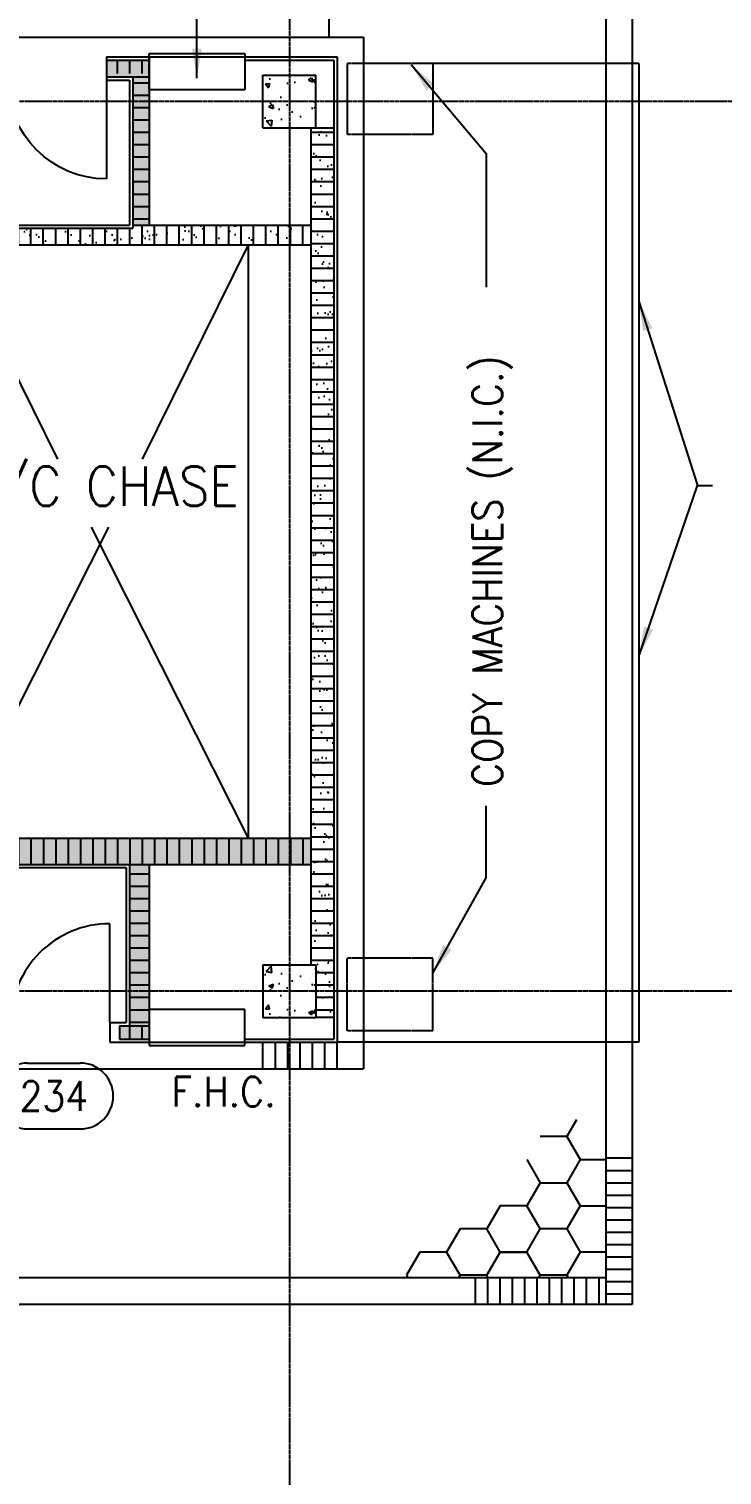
# Model space of a CAD drawing. Header units: inches. Extents: x 388 to 4053, y 352 to 2882.
# Drawn here: x 2748.1 to 2958.3, y 900.5 to 1339.3 of the extents above; entities that cross this region are included whole.
import ezdxf
from ezdxf.enums import TextEntityAlignment as Align

# ---------------------------------------------------------------- set-up
doc = ezdxf.new("R2010")
doc.units = ezdxf.units.IN
doc.header["$LTSCALE"] = 0.5
doc.header["$MEASUREMENT"] = 0
for name, pattern in [('CENTER', [3.25, 2.5, -0.25, 0.25, -0.25]), ('HIDDEN', [0.375, 0.25, -0.125]), ('HIDDEN2', [0.1875, 0.125, -0.0625])]:
    doc.linetypes.add(name, pattern=pattern)
for name, color, linetype in [('A-ANNO-TEXT', 7, 'Continuous'), ('A-COLS', 2, 'Continuous'), ('A-COLS-PATT', 8, 'Continuous'), ('A-DOOR', 3, 'Continuous'), ('A-DOOR-IDEN', 7, 'Continuous'), ('A-EQPM', 3, 'Continuous'), ('A-FLOR-IDEN', 7, 'Continuous'), ('A-FLOR-LEVL', 2, 'Continuous'), ('A-FLOR-OVHD', 2, 'Continuous'), ('A-FLOR-PATT', 8, 'Continuous'), ('A-GRID', 8, 'CENTER'), ('A-WALL', 2, 'Continuous'), ('A-WALL-PATT', 8, 'Continuous'), ('F-PROT-EQPM', 1, 'Continuous')]:
    doc.layers.add(name, color=color, linetype=linetype)
doc.styles.add('ROMANS', font='romans.shx', dxfattribs={"width": 0.9})
doc.dimstyles.new('LD96', dxfattribs={"dimscale": 96, "dimtxt": 0.09375, "dimasz": 0.09375, "dimexe": 0.046875, "dimexo": 0.046875, "dimgap": 0.046875, "dimtad": 0, "dimdec": 4, "dimzin": 3, "dimdsep": 46, "dimlunit": 4, "dimtxsty": 'ROMANS', "dimcen": 0.046875, "dimaunit": 1, "dimadec": 0, "dimazin": 0, "dimtfac": 0.7, "dimtdec": 4, "dimtofl": 0, "dimtmove": 2, "dimatfit": 3, "dimfxl": 0, "dimfrac": 1, "dimtolj": 1, "dimtzin": 0, "dimarcsym": 0})
doc.dimstyles.new('LE96A', dxfattribs={"dimscale": 96, "dimtxt": 0.09375, "dimasz": 0.125, "dimexe": 0.046875, "dimexo": 0.046875, "dimgap": 0.046875, "dimtad": 0, "dimdec": 4, "dimzin": 3, "dimdsep": 46, "dimlunit": 4, "dimtxsty": 'ROMANS', "dimcen": 0.046875, "dimaunit": 1, "dimadec": 0, "dimazin": 0, "dimtfac": 0.7, "dimtdec": 4, "dimtofl": 0, "dimtmove": 2, "dimatfit": 3, "dimfxl": 0, "dimfrac": 1, "dimtolj": 1, "dimtzin": 0, "dimarcsym": 0})
pattern_1 = [(90, (11.2027, -0.8225), (-3.75, 2e-16), [])]
pattern_2 = [(0, (11.2027, -0.8225), (0, 3.75), [])]
pattern_3 = [(37.5, (10.3947, 0), (-0.251973, 7.707295), [0, -6.08, 0, -6.8, 0, -6.5]), (7.5, (10.395, 0), (7.079107, 11.288584), [0, -3.28, 0, -5.48, 0, -2.1]), (327.5, (5.4747, 0), (12.456567, 0.022636), [0, -2, 0, -7.2, 0, -9.4]), (317.5, (5.475, 0), (12.024506, 3.510702), [0, -1, 0, -4.72, 0, -5.4])]

# ---------------------------------------------------------------- blocks, each defined once
blk = doc.blocks.new('IDEN3')
for p, q in [((-0.0833, 0.1042), (0.0833, 0.1042)), ((-0.0833, -0.1042), (0.0833, -0.1042))]:
    blk.add_line(p, q)
for centre, start, end in [((-0.0833, 0), 90, 270), ((0.0833, 0), 270, 90)]:
    blk.add_arc(centre, 0.1042, start, end)
at = {"style": 'ROMANS', "width": 0.9}
blk.add_attdef('#', text='', height=0.0938, dxfattribs=at).set_placement((0, 0), align=Align.MIDDLE_CENTER)
blk = doc.blocks.new('DOOR1')
at = {"color": 0, "linetype": 'ByBlock'}
blk.add_line((0, 0), (0, 1), dxfattribs=at)
blk.add_arc((0, 0), 1, 90, 180, dxfattribs=at)
blk = doc.blocks.new('1')
for p, q in [((-8, 8), (8, 8)), ((-8, 8), (-8, -8)), ((8, 8), (8, -8)), ((-8, -8), (8, -8))]:
    blk.add_line(p, q)

msp = doc.modelspace()

# ---------------------------------------------------------------- hatches: boundary and pattern name
at = {"layer": 'A-COLS-PATT'}
h = msp.add_hatch(dxfattribs=at)
h.set_pattern_fill('AR-CONC', color=256, scale=2, style=0)
h.set_pattern_definition([(310, (1860.299, 3695.606), (14.345204, 1.255043), [1.5, -16.5]), (5, (1860.299, 3695.606), (-2.77503, -15.04384), [1.2, -13.2]), (259.5486, (1861.495, 3695.71), (11.57019, -13.78879), [1.2748, -14.02284]), (313.8158, (1860.3, 3691.606), (21.34482, 3.31038), [2.25, -24.75]), (263.3644, (1862.078, 3691.882), (18.69325, -19.48236), [1.9122, -21.03426]), (8.8158, (1860.3, 3691.606), (18.69324, -19.48237), [1.8, -19.8]), (339, (1862.299, 3692.606), (11.93814, 8.05238), [1.5, -16.5]), (34, (1862.299, 3692.606), (4.86631, -14.503), [1.2, -13.2]), (288.5486, (1863.294, 3693.277), (16.80445, -6.45061), [1.2748, -14.02284]), (322.5, (1860.299, 3695.6056), (0.243197, -6.657877), [0, -13.04, 0, -13.4, 0, -13.25]), (352.5, (1860.299, 3695.6056), (5.26139, -7.888234), [0, -7.64, 0, -12.74, 0, -5.05]), (32.5, (1855.839, 3695.6056), (10.676449, 0.451097), [0, -5, 0, -15.6, 0, -20.7]), (42.5, (1853.839, 3695.606), (11.663723, -2.0021), [0, -6.5, 0, -10.36, 0, -14.7])])
h.paths.add_polyline_path([(2819.08318, 1309.27553), (2819.08318, 1325.27553), (2835.08318, 1325.27553), (2835.08318, 1309.27553)])
h = msp.add_hatch(dxfattribs=at)
h.set_pattern_fill('AR-CONC', color=256, scale=2, style=0)
h.set_pattern_definition([(50, (1860.299, -1331.055), (14.345204, -1.255043), [1.5, -16.5]), (355, (1860.299, -1331.055), (-2.77503, 15.04384), [1.2, -13.2]), (100.4514, (1861.495, -1331.159), (11.57019, 13.78879), [1.2748, -14.02284]), (46.1842, (1860.3, -1327.055), (21.34482, -3.31038), [2.25, -24.75]), (96.6356, (1862.078, -1327.33), (18.69325, 19.48236), [1.9122, -21.03426]), (351.1842, (1860.3, -1327.055), (18.69324, 19.48237), [1.8, -19.8]), (21, (1862.299, -1328.055), (11.93814, -8.05238), [1.5, -16.5]), (326, (1862.299, -1328.055), (4.86631, 14.503), [1.2, -13.2]), (71.4514, (1863.294, -1328.726), (16.80445, 6.45061), [1.2748, -14.02284]), (37.5, (1860.299, -1331.0546), (0.243197, 6.657877), [0, -13.04, 0, -13.4, 0, -13.25]), (7.5, (1860.299, -1331.0546), (5.26139, 7.888234), [0, -7.64, 0, -12.74, 0, -5.05]), (327.5, (1855.839, -1331.0546), (10.676449, -0.451097), [0, -5, 0, -15.6, 0, -20.7]), (317.5, (1853.839, -1331.055), (11.663723, 2.0021), [0, -6.5, 0, -10.36, 0, -14.7])])
h.paths.add_polyline_path([(2819.08318, 1055.27553), (2819.08318, 1039.27553), (2835.08318, 1039.27553), (2835.08318, 1055.27553)])
at = {"layer": 'A-FLOR-PATT'}
h = msp.add_hatch(dxfattribs=at)
h.set_pattern_fill('LINE', color=256, scale=30, angle=90, style=0)
h.set_pattern_definition([(90, (6.583, -0.8586), (-3.75, 2e-16), [])])
h.paths.add_polyline_path([(2828.78626, 1031.77553), (2818.98661, 1031.77553), (2818.98661, 1023.77553), (2828.78626, 1023.77553)])
h.paths.add_polyline_path([(2843.28626, 1031.77553), (2828.78626, 1031.77553), (2828.78626, 1023.77553), (2843.28626, 1023.77553)])
at = {"layer": 'A-WALL-PATT'}
h = msp.add_hatch(dxfattribs=at)
h.set_pattern_fill('AR-SAND', color=256, scale=4, style=0)
h.set_pattern_definition(pattern_3)
h.paths.add_polyline_path([(2457.08318, 1324.77553), (2452.08318, 1324.77553), (2452.08318, 1032.77553), (2457.08318, 1032.77553)])
h.paths.add_polyline_path([(2741.58318, 1329.77553), (2452.08318, 1329.77553), (2452.08318, 1324.77553), (2549.08318, 1324.77553), (2549.08318, 1325.27553), (2565.08318, 1325.27553), (2565.08318, 1324.77553), (2699.58318, 1324.77553), (2741.58318, 1324.77553)])
h.paths.add_polyline_path([(2784.58318, 1329.77553), (2771.58318, 1329.77553), (2771.58318, 1324.77553), (2784.58318, 1324.77553)])
h.paths.add_polyline_path([(2784.58318, 1324.77553), (2779.58318, 1324.77553), (2779.58318, 1279.77553), (2784.58318, 1279.77553)])
h = msp.add_hatch(dxfattribs=at)
h.set_pattern_fill('LINE', color=256, scale=30, angle=90, style=0)
h.set_pattern_definition(pattern_1)
h.paths.add_polyline_path([(2771.58318, 1329.77553), (2771.58318, 1325.77553), (2784.58318, 1325.77553), (2784.58318, 1329.77553)])
h = msp.add_hatch(dxfattribs=at)
h.set_pattern_fill('LINE', color=256, scale=30, style=0)
h.set_pattern_definition(pattern_2)
h.paths.add_polyline_path([(2779.58318, 1317.27553), (2784.58318, 1317.27553), (2784.58318, 1324.77553), (2779.58318, 1324.77553)])
h.paths.add_polyline_path([(2779.58318, 1279.77553), (2784.58318, 1279.77553), (2784.58318, 1317.27553), (2779.58318, 1317.27553)])
h = msp.add_hatch(dxfattribs=at)
h.set_pattern_fill('LINE', color=256, scale=30, style=0)
h.set_pattern_definition(pattern_2)
h.paths.add_polyline_path([(2840.58318, 1309.27553), (2833.58318, 1309.27553), (2833.58318, 1279.77553), (2833.58318, 1055.27553), (2835.08318, 1055.27553), (2835.08318, 1047.27553), (2840.58318, 1047.27553)])
h.paths.add_polyline_path([(2840.58318, 1047.27553), (2835.08318, 1047.27553), (2835.08318, 1039.27553), (2840.58318, 1039.27553)])
h = msp.add_hatch(dxfattribs=at)
h.set_pattern_fill('AR-SAND', color=256, scale=4, style=0)
h.set_pattern_definition(pattern_3)
h.paths.add_polyline_path([(2840.58318, 1309.27553), (2833.58318, 1309.27553), (2833.58318, 1279.77553), (2833.58318, 1055.27553), (2835.08318, 1055.27553), (2835.08318, 1039.27553), (2840.58318, 1039.27553)])
h = msp.add_hatch(dxfattribs=at)
h.set_pattern_fill('LINE', color=256, scale=30, angle=90, style=0)
h.set_pattern_definition(pattern_1)
h.paths.add_polyline_path([(2827.08318, 1273.77553), (2827.08318, 1279.77553), (2779.58318, 1279.77553), (2779.58318, 1278.77553), (2704.58318, 1278.77553), (2704.58318, 1273.77553)])
h.paths.add_polyline_path([(2833.58318, 1279.77553), (2827.08318, 1279.77553), (2827.08318, 1273.77553), (2833.58318, 1273.77553)])
h = msp.add_hatch(dxfattribs=at)
h.set_pattern_fill('AR-SAND', color=256, scale=4, style=0)
h.set_pattern_definition(pattern_3)
h.paths.add_polyline_path([(2833.58318, 1279.77553), (2779.58318, 1279.77553), (2779.58318, 1278.77553), (2704.58318, 1278.77553), (2704.58318, 1273.77553), (2833.58318, 1273.77553)])
h.paths.add_polyline_path([(2724.58318, 1273.77553), (2718.58318, 1273.77553), (2718.58318, 1091.77553), (2724.58318, 1091.77553), (2724.58318, 1093.77553)])
h = msp.add_hatch(dxfattribs=at)
h.set_pattern_fill('AR-SAND', color=256, scale=4, style=0)
h.set_pattern_definition(pattern_3)
h.paths.add_polyline_path([(2549.08318, 1054.27553), (2521.08318, 1054.27553), (2521.08318, 1049.27553), (2549.08318, 1049.27553)])
h.paths.add_polyline_path([(2526.08318, 1060.27553), (2521.08318, 1060.27553), (2521.08318, 1054.27553), (2526.08318, 1054.27553)])
h.paths.add_polyline_path([(2739.58318, 1036.77553), (2699.58318, 1036.77553), (2565.08318, 1036.77553), (2565.08318, 1039.27553), (2547.08318, 1039.27553), (2547.08318, 1032.77553), (2739.58318, 1032.77553)])
h.paths.add_polyline_path([(2704.58318, 1112.77553), (2699.58318, 1112.77553), (2699.58318, 1079.77553), (2703.58318, 1079.77553), (2703.58318, 1085.77553), (2704.58318, 1085.77553)])
h.paths.add_polyline_path([(2703.58318, 1043.77553), (2699.58318, 1043.77553), (2699.58318, 1036.77553), (2703.58318, 1036.77553)])
h.paths.add_polyline_path([(2833.58318, 1093.77553), (2814.58318, 1093.77553), (2724.58318, 1093.77553), (2724.58318, 1091.77553), (2718.58318, 1091.77553), (2704.58318, 1091.77553), (2704.58318, 1085.77553), (2833.58318, 1085.77553)])
h.paths.add_polyline_path([(2784.58318, 1085.77553), (2778.58318, 1085.77553), (2778.58318, 1036.77553), (2784.58318, 1036.77553), (2784.58318, 1041.77553)])
h.paths.add_polyline_path([(2784.58318, 1036.77553), (2775.58318, 1036.77553), (2775.58318, 1032.77553), (2784.58318, 1032.77553)])
h = msp.add_hatch(dxfattribs=at)
h.set_pattern_fill('LINE', color=256, scale=30, angle=90, style=0)
h.set_pattern_definition([(90, (3.8053, 0), (-3.75, 2e-16), [])])
h.paths.add_polyline_path([(2827.08318, 1093.77553), (2814.58318, 1093.77553), (2724.58318, 1093.77553), (2724.58318, 1091.77553), (2718.58318, 1091.77553), (2704.58318, 1091.77553), (2704.58318, 1085.77553), (2827.08318, 1085.77553)])
h.paths.add_polyline_path([(2833.58318, 1093.77553), (2827.08318, 1093.77553), (2827.08318, 1085.77553), (2833.58318, 1085.77553)])
h = msp.add_hatch(dxfattribs=at)
h.set_pattern_fill('LINE', color=256, scale=30, style=0)
h.set_pattern_definition(pattern_2)
h.paths.add_polyline_path([(2778.58318, 1047.27553), (2784.58318, 1047.27553), (2784.58318, 1085.77553), (2778.58318, 1085.77553)])
h.paths.add_polyline_path([(2778.58318, 1036.77553), (2784.58318, 1036.77553), (2784.58318, 1043.27553), (2784.58318, 1047.27553), (2778.58318, 1047.27553)])
h = msp.add_hatch(dxfattribs=at)
h.set_pattern_fill('LINE', color=256, scale=30, angle=90, style=0)
h.set_pattern_definition(pattern_1)
h.paths.add_polyline_path([(2784.58318, 1032.77553), (2784.58318, 1036.77553), (2775.58318, 1036.77553), (2775.58318, 1032.77553)])
h.paths.add_polyline_path([(2565.08318, 1036.77553), (2565.08318, 1039.27553), (2557.08318, 1039.27553), (2557.08318, 1032.77553), (2739.58318, 1032.77553), (2739.58318, 1036.77553), (2699.58318, 1036.77553)])
h.paths.add_polyline_path([(2557.08318, 1032.77553), (2557.08318, 1039.27553), (2547.08318, 1039.27553), (2547.08318, 1032.77553)])
h = msp.add_hatch(dxfattribs=at)
h.set_pattern_fill('LINE', color=256, scale=30, style=0)
h.set_pattern_definition([(0, (3.509, -0.8225), (0, 3.75), [])])
h.paths.add_polyline_path([(2931.08318, 996.93614), (2923.08318, 996.93614), (2923.08318, 952.27553), (2931.08318, 952.27553)])
h = msp.add_hatch(dxfattribs=at)
h.set_pattern_fill('LINE', color=256, scale=30, angle=90, style=0)
h.set_pattern_definition([(90, (3.509, -0.8225), (-3.75, 2e-16), [])])
h.paths.add_polyline_path([(2923.08318, 960.27553), (2879.94756, 960.27553), (2879.94756, 952.27553), (2923.08318, 952.27553)])

# ---------------------------------------------------------------- linework, layer by layer
at = {"layer": 'A-EQPM', "linetype": 'HIDDEN2'}
for p, q in [((2844.58318, 1328.77553), (2844.58318, 1307.27553)), ((2870.58318, 1328.77553), (2844.58318, 1328.77553)), ((2870.58318, 1328.77553), (2870.58318, 1307.27553)), ((2870.58318, 1307.27553), (2844.58318, 1307.27553)), ((2870.58318, 1057.27553), (2844.58318, 1057.27553)), ((2844.58318, 1035.27553), (2844.58318, 1057.27553)), ((2870.58318, 1035.27553), (2870.58318, 1057.27553)), ((2870.58318, 1035.27553), (2844.58318, 1035.27553))]:
    msp.add_line(p, q, dxfattribs=at)
at = {"layer": 'A-FLOR-LEVL'}
for p, q in [((2443.08318, 1336.77553), (2849.58318, 1336.77553)), ((2849.58318, 1336.77553), (2849.58318, 1023.77553)), ((2724.58318, 1273.77553), (2756.77022, 1208.68617)), ((2814.58318, 1273.77553), (2782.39613, 1208.68617)), ((2814.58318, 1273.77553), (2814.58318, 1093.77553)), ((2772.22345, 1188.11474), (2724.58318, 1093.77553)), ((2766.94291, 1188.11474), (2814.58318, 1093.77553)), ((2443.08318, 1023.77553), (2849.58318, 1023.77553))]:
    msp.add_line(p, q, dxfattribs=at)
at = {"layer": 'A-FLOR-OVHD', "linetype": 'HIDDEN'}
for p, q in [((2839.08318, 1888.43283), (2839.08318, 1336.77553)), ((2933.08318, 1328.77553), (2870.58318, 1328.77553)), ((2933.08318, 1328.77553), (2933.08318, 1031.77553)), ((2933.08318, 1031.77553), (2841.58318, 1031.77553))]:
    msp.add_line(p, q, dxfattribs=at)
at = {"layer": 'A-FLOR-PATT'}
for p, q in [((2914.19431, 1008.26393), (2911.28506, 1003.22496)), ((2911.28506, 1003.22496), (2903.1765, 1003.22496)), ((2911.28506, 1003.22496), (2915.33934, 996.20274)), ((2899.12222, 996.20274), (2903.1765, 989.18053)), ((2915.33934, 996.20274), (2911.28506, 989.18053)), ((2915.33934, 996.20274), (2923.08318, 996.20274)), ((2903.1765, 989.18053), (2899.12222, 982.15831)), ((2903.1765, 989.18053), (2911.28506, 989.18053)), ((2911.28506, 989.18053), (2915.33934, 982.15831)), ((2891.01366, 982.15831), (2886.95938, 975.13609)), ((2899.12222, 982.15831), (2891.01366, 982.15831)), ((2903.1765, 975.13609), (2899.12222, 982.15831)), ((2915.33934, 982.15831), (2911.28506, 975.13609)), ((2915.33934, 982.15831), (2923.08318, 982.15831)), ((2878.85082, 975.13609), (2874.79654, 968.11387)), ((2886.95938, 975.13609), (2878.85082, 975.13609)), ((2891.01366, 968.11387), (2886.95938, 975.13609)), ((2899.12222, 968.11387), (2903.1765, 975.13609)), ((2911.28506, 975.13609), (2903.1765, 975.13609)), ((2911.28506, 975.13609), (2915.33934, 968.11387)), ((2866.68799, 968.11387), (2862.63371, 961.09165)), ((2874.79654, 968.11387), (2866.68799, 968.11387)), ((2878.85082, 961.09165), (2874.79654, 968.11387)), ((2886.95938, 961.09165), (2891.01366, 968.11387)), ((2891.01366, 968.11387), (2899.12222, 968.11387)), ((2899.12222, 968.11387), (2891.01366, 968.11387)), ((2903.1765, 961.09165), (2899.12222, 968.11387)), ((2915.33934, 968.11387), (2911.28506, 961.09165)), ((2923.08318, 968.11387), (2915.33934, 968.11387)), ((2862.63371, 961.09165), (2863.1049, 960.27553)), ((2878.85082, 961.09165), (2878.37963, 960.27553)), ((2886.95938, 961.09165), (2878.85082, 961.09165)), ((2887.43057, 960.27553), (2886.95938, 961.09165)), ((2903.1765, 961.09165), (2902.70531, 960.27553)), ((2911.28506, 961.09165), (2903.1765, 961.09165)), ((2911.75625, 960.27553), (2911.28506, 961.09165))]:
    msp.add_line(p, q, dxfattribs=at)
at = {"layer": 'A-GRID'}
for p, q in [((2827.08318, 2833.64311), (2827.08318, 435.27553)), ((4004.54291, 1317.27553), (510.08318, 1317.27553)), ((4004.54291, 1047.27553), (510.08318, 1047.27553))]:
    msp.add_line(p, q, dxfattribs=at)
at = {"layer": 'A-WALL'}
for p, q in [((2923.08318, 1409.77553), (2923.08318, 952.27553)), ((2931.08318, 1409.77553), (2931.08318, 952.27553)), ((2771.58318, 1330.77553), (2771.58318, 1323.77553)), ((2771.58318, 1330.77553), (2784.58318, 1330.77553)), ((2771.58318, 1329.77553), (2784.58318, 1329.77553)), ((2784.58318, 1330.77553), (2784.58318, 1279.77553)), ((2813.58318, 1330.77553), (2813.58318, 1329.77553)), ((2813.58318, 1330.77553), (2841.58318, 1330.77553)), ((2813.58318, 1329.77553), (2840.58318, 1329.77553)), ((2840.58318, 1329.77553), (2840.58318, 1032.77553)), ((2841.58318, 1330.77553), (2841.58318, 1031.77553)), ((2771.58318, 1324.77553), (2784.58318, 1324.77553)), ((2771.58318, 1323.77553), (2778.58318, 1323.77553)), ((2778.58318, 1323.77553), (2778.58318, 1279.77553)), ((2779.58318, 1324.77553), (2779.58318, 1278.77553)), ((2833.58318, 1309.27553), (2833.58318, 1279.77553)), ((2833.58318, 1309.27553), (2840.58318, 1309.27553)), ((2704.58318, 1278.77553), (2779.58318, 1278.77553)), ((2705.58318, 1279.77553), (2778.58318, 1279.77553)), ((2779.58318, 1279.77553), (2833.58318, 1279.77553)), ((2833.58318, 1279.77553), (2833.58318, 1055.27553)), ((2704.58318, 1273.77553), (2833.58318, 1273.77553)), ((2724.58318, 1093.77553), (2814.58318, 1093.77553)), ((2814.58318, 1093.77553), (2833.58318, 1093.77553)), ((2703.58318, 1085.77553), (2833.58318, 1085.77553)), ((2704.58318, 1084.77553), (2777.58318, 1084.77553)), ((2777.58318, 1084.77553), (2777.58318, 1037.77553)), ((2778.58318, 1085.77553), (2778.58318, 1036.77553)), ((2784.58318, 1085.77553), (2784.58318, 1031.77553)), ((2833.58318, 1055.27553), (2835.08318, 1055.27553)), ((2835.08318, 1055.27553), (2835.08318, 1039.27553)), ((2772.58318, 1037.77553), (2772.58318, 1031.77553)), ((2772.58318, 1037.77553), (2777.58318, 1037.77553)), ((2775.58318, 1036.77553), (2784.58318, 1036.77553)), ((2775.58318, 1036.77553), (2775.58318, 1032.77553)), ((2840.58318, 1039.27553), (2835.08318, 1039.27553)), ((2772.58318, 1031.77553), (2784.58318, 1031.77553)), ((2775.58318, 1032.77553), (2784.58318, 1032.77553)), ((2813.58318, 1032.77553), (2840.58318, 1032.77553)), ((2813.58318, 1031.77553), (2813.58318, 1032.77553)), ((2813.58318, 1031.77553), (2841.58318, 1031.77553)), ((2923.08318, 960.27553), (1737.08318, 960.27553)), ((2931.08318, 952.27553), (1743.08318, 952.27553))]:
    msp.add_line(p, q, dxfattribs=at)
at = {"layer": 'F-PROT-EQPM'}
for p, q in [((2784.58318, 1331.77553), (2813.58318, 1331.77553)), ((2784.58318, 1320.77553), (2784.58318, 1331.77553)), ((2784.58318, 1330.77553), (2813.58318, 1330.77553)), ((2813.58318, 1331.77553), (2813.58318, 1320.77553)), ((2813.58318, 1320.77553), (2784.58318, 1320.77553)), ((2813.58318, 1041.77553), (2784.58318, 1041.77553)), ((2784.58318, 1041.77553), (2784.58318, 1030.77553)), ((2813.58318, 1030.77553), (2813.58318, 1041.77553)), ((2784.58318, 1031.77553), (2813.58318, 1031.77553)), ((2784.58318, 1030.77553), (2813.58318, 1030.77553))]:
    msp.add_line(p, q, dxfattribs=at)

# ---------------------------------------------------------------- block references
at = {"layer": 'A-COLS', "extrusion": (0, 0, -1), "zscale": -1, "rotation": 180}
msp.add_blockref('1', (-2827.08318, 1317.27553), dxfattribs=at)
at = {"layer": 'A-COLS'}
msp.add_blockref('1', (2827.08318, 1047.27553), dxfattribs=at)
at = {"layer": 'A-DOOR'}
for p, xscale, yscale, zscale, rotation in [((2771.58318, 1323.77553), -29.99999999999954, 29.99999999999954, 29.99999999999954, 179.9999999999996), ((2772.58318, 1037.77553), -30, -30, 30, 180)]:
    msp.add_blockref('DOOR1', p, dxfattribs=dict(at, xscale=xscale, yscale=yscale, zscale=zscale, rotation=rotation))
at = {"layer": 'A-DOOR-IDEN', "xscale": 96, "yscale": 96, "zscale": 96}
msp.add_blockref('IDEN3', (2755.65062, 1015.48301), dxfattribs=at).add_auto_attribs({'#': '234'})

# ---------------------------------------------------------------- texts
at = {"layer": 'A-ANNO-TEXT', "style": 'ROMANS', "width": 0.9}
msp.add_text('F.H.C.', height=9, dxfattribs=at).set_placement((2791.31665, 1012.30698))
at = {"layer": 'A-ANNO-TEXT', "insert": (2894.66978, 1109.27621), "char_height": 9, "attachment_point": 7, "rotation": 90, "style": 'ROMANS'}
msp.add_mtext('COPY MACHINES (N.I.C.)', dxfattribs=at)
at = {"layer": 'A-FLOR-IDEN', "style": 'ROMANS', "width": 0.9}
msp.add_text('A/C CHASE', height=12, dxfattribs=at).set_placement((2729.72055, 1194.54376))

# ---------------------------------------------------------------- leaders
at = {"layer": 'A-ANNO-TEXT', "annotation_type": 0, "has_hookline": 1}
for points, hookline_direction, text_width in [([(2799.03398, 1324.29922), (2799.03398, 1347.65255), (2788.80421, 1347.65255)], 1, 32.01429), ([(2933.08318, 1256.56457), (2950.8825, 1200.70346), (2955.39192, 1200.70346)], 0, 104.14286)]:
    msp.add_leader(points, dimstyle='LD96', override={"dimgap": 0.046875, "dimtad": 0}, dxfattribs=dict(at, hookline_direction=hookline_direction, text_width=text_width))
at = {"layer": 'A-ANNO-TEXT'}
for points in [[(2863.98511, 1328.45528), (2886.82753, 1301.42846), (2886.82753, 1260.96609)], [(2933.08318, 1148.8988), (2950.8825, 1200.70346)]]:
    msp.add_leader(points, dimstyle='LD96', override={"dimgap": 0.046875, "dimtad": 0}, dxfattribs=at)
at = {"layer": 'A-ANNO-TEXT', "annotation_type": 0, "has_hookline": 1, "hookline_direction": 0, "text_width": 146.57143, "horizontal_direction": (0, 1, 0)}
msp.add_leader([(2870.58318, 1052.73314), (2886.82753, 1081.69611), (2886.82753, 1103.54366)], dimstyle='LD96', override={"dimgap": 0.046875, "dimtad": 0}, dxfattribs=at)
at = {"layer": 'A-FLOR-IDEN'}
msp.add_leader([(2723.29016, 1311.37239), (2685.02585, 1358.24881), (2774.85825, 1358.24881)], dimstyle='LE96A', dxfattribs=at)

doc.saveas('drawing.dxf')
